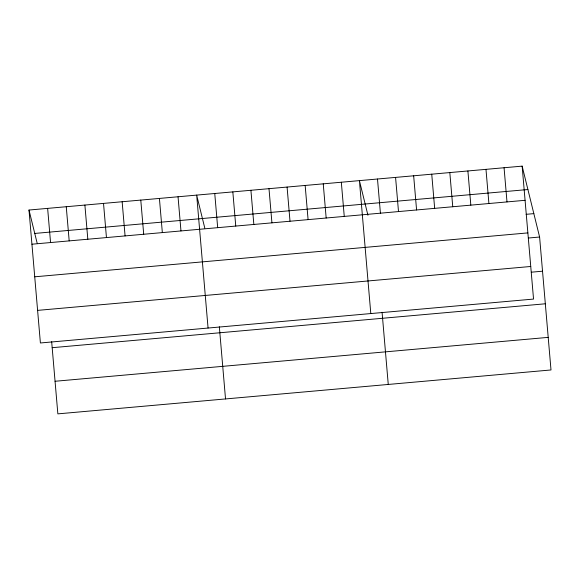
<?xml version="1.0" encoding="UTF-8"?>
<svg xmlns="http://www.w3.org/2000/svg" width="580" height="580" viewBox="0 0 580 580"><rect width="100%" height="100%" fill="white"/><g stroke="black" fill="none" stroke-linecap="round" stroke-linejoin="round"><path stroke-width="0.87" d="M522.145 166.134L533.542 299.07L40.397 342.976L29 210.04L522.145 166.134L539.603 237.024L551 369.96L57.855 413.866L51.663 341.692M34.764 233.436L527.909 189.53M31.929 244.209L525.074 200.31M526.096 214.325L533.839 213.629M34.72 276.805L527.872 232.899M528.409 238.025L539.603 237.024M37.606 310.38L530.751 266.481M531.338 272.194L542.532 271.193M52.178 347.695L545.33 303.789M55.056 381.27L548.209 337.371M367.938 215.267L359.411 180.626L370.801 313.555M204.805 228.15L196.671 195.112L208.068 328.048M29 210.04L37.134 243.078M504.063 167.743L506.992 201.92M485.982 169.353L488.911 203.529M467.9 170.962L470.829 205.139M449.819 172.572L452.748 206.748M431.738 174.181L434.666 208.358M413.656 175.791L416.585 209.967M395.575 177.407L398.503 211.577M377.493 179.017L380.422 213.186M382.075 312.272L388.259 384.446M341.323 182.236L344.259 216.405M323.241 183.846L326.17 218.015M305.16 185.455L308.089 219.624M287.078 187.064L290.007 221.234M268.997 188.674L271.926 222.843M250.915 190.283L253.844 224.453M232.834 191.893L235.763 226.062M214.752 193.502L217.681 227.672M219.334 326.765L225.526 398.938M178.038 196.772L180.967 230.942M159.413 198.432L162.342 232.602M140.78 200.085L143.709 234.262M122.148 201.746L125.077 235.922M103.523 203.406L106.452 237.575M84.89 205.066L87.819 239.236M66.258 206.726L69.187 240.896M47.633 208.38L50.561 242.556"/></g></svg>
